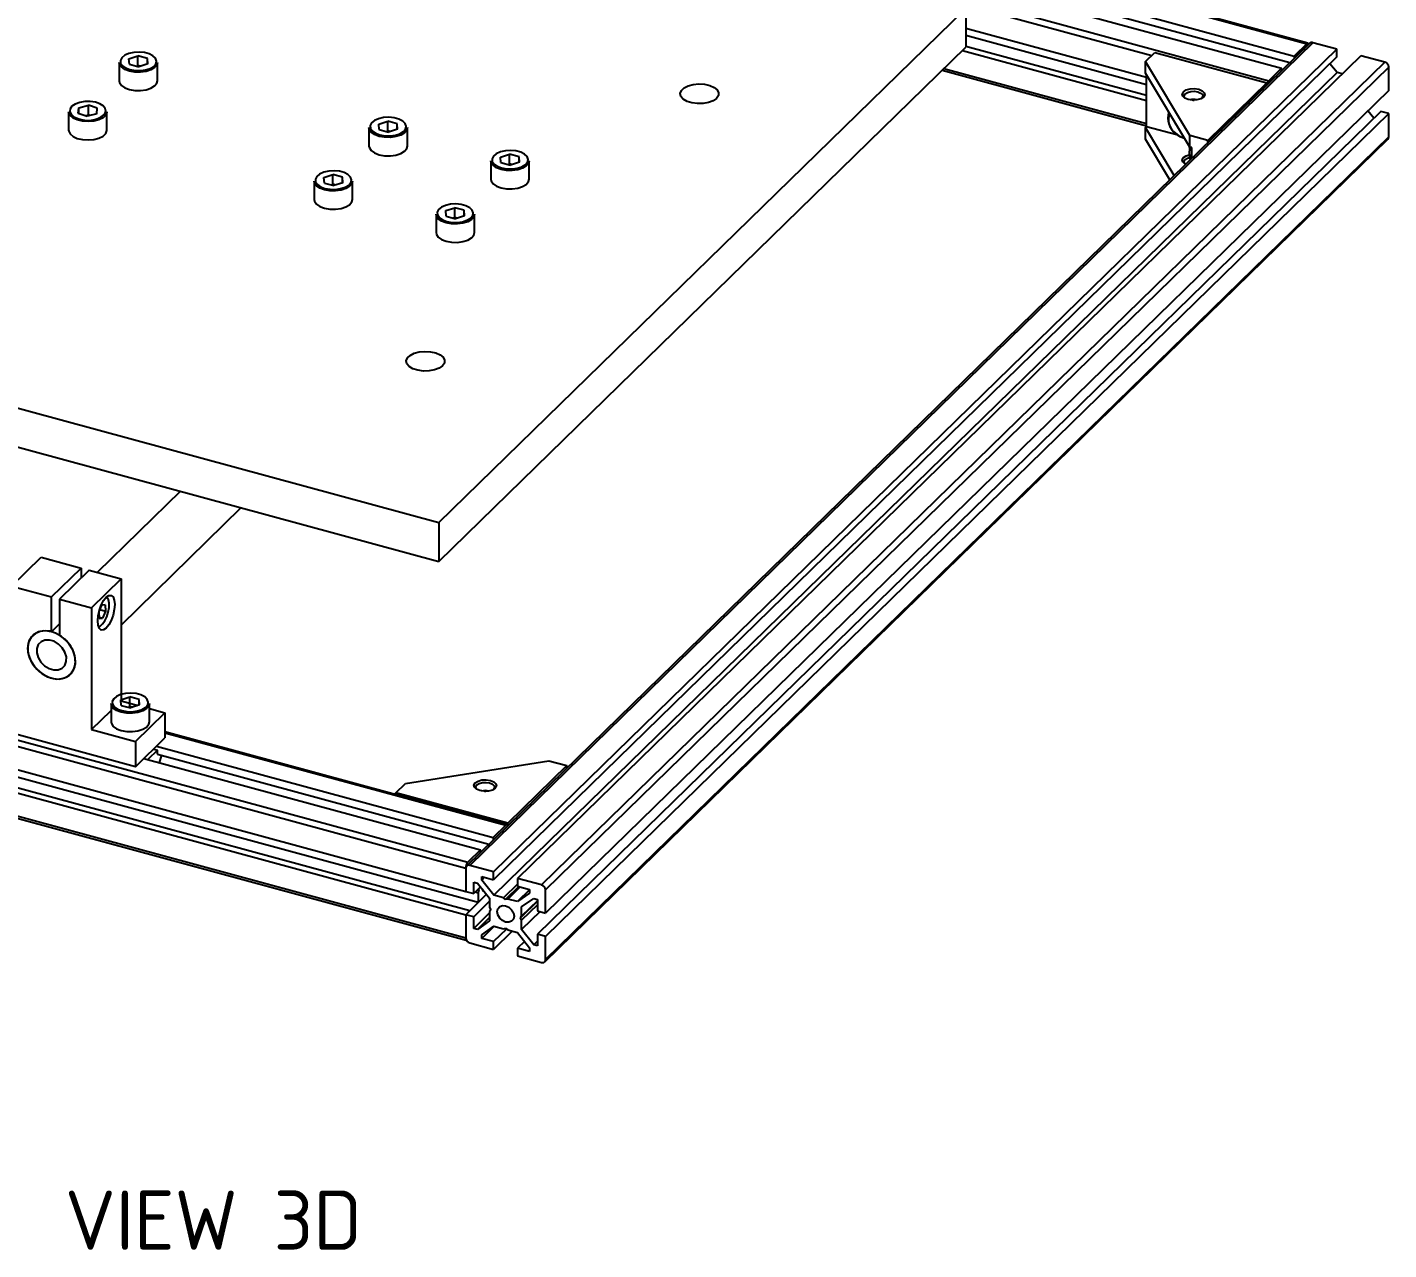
# Model space of a CAD drawing. Header units: millimetres. Extents: x -190 to 12889, y -227 to 3957.
# Drawn here: x 1528.9 to 1770, y 2622.9 to 2839.5 of the extents above; entities that cross this region are included whole.
import ezdxf

# ---------------------------------------------------------------- set-up
doc = ezdxf.new("R2010")
doc.units = ezdxf.units.MM
doc.header["$LTSCALE"] = 0.7
doc.layers.get('0').update_dxf_attribs({"color": 255})
doc.layers.add('DIM', color=94, linetype='Continuous', lineweight=25)
doc.styles.add('TCVN-7284', font='tcvn+7284-2003r.ttf')

# ---------------------------------------------------------------- blocks, each defined once
blk = doc.blocks.new('X')
at = {"color": 133, "linetype": 'Continuous', "lineweight": 25, "ltscale": 2}
for p, q in [((1651.95, 2743.69), (1576.24, 2764.27)), ((1539.96, 2762.02), (1617.37, 2740.99)), ((1541.12, 2763.15), (1643.28, 2735.38)), ((1576.24, 2764.09), (1651.68, 2743.58)), ((1571.57, 2758.37), (1646.08, 2738.12)), ((1574.37, 2761.1), (1648.88, 2740.85)), ((1574.59, 2759.32), (1647.96, 2739.38)), ((1576.2, 2747.03), (1616.19, 2736.16)), ((1652.34, 2743.66), (1465.66, 2561.45)), ((1653.03, 2743.8), (1466.36, 2561.59)), ((1576.2, 2745.43), (1616.19, 2734.57)), ((1651.68, 2743.58), (1648.88, 2740.85)), ((1658.34, 2742.35), (1653.03, 2743.8)), ((1658.34, 2742.35), (1471.66, 2560.15)), ((1658.34, 2740.64), (1471.66, 2558.44)), ((1663.65, 2740.91), (1476.97, 2558.71)), ((1575.45, 2742.09), (1616.19, 2731.02)), ((1576.2, 2743.05), (1616.19, 2732.19)), ((1648.88, 2740.85), (1648.88, 2740.28)), ((1658.34, 2740.64), (1658.34, 2742.35)), ((1668.95, 2739.47), (1663.65, 2740.91)), ((1658.39, 2737.2), (1471.72, 2554.99)), ((1668.95, 2739.47), (1482.28, 2557.27)), ((1669.84, 2738.37), (1483.16, 2556.17)), ((1570.97, 2737.71), (1616.19, 2725.42)), ((1571.33, 2738.07), (1616.19, 2725.88)), ((1646.08, 2738.12), (1643.28, 2735.38)), ((1646.08, 2737.55), (1646.08, 2738.12)), ((1658.39, 2737.2), (1656.82, 2739.15)), ((1659.53, 2736.89), (1658.39, 2737.2)), ((1669.84, 2733.23), (1669.84, 2738.37)), ((1669.84, 2733.23), (1483.16, 2551.03)), ((1668.07, 2728.57), (1481.39, 2546.36)), ((1669.84, 2728.09), (1483.16, 2545.88)), ((1666.55, 2727.08), (1665.22, 2728.72)), ((1669.84, 2728.09), (1668.07, 2728.57)), ((1669.84, 2722.94), (1669.84, 2728.09)), ((1482.97, 2540.26), (1669.65, 2722.47)), ((1669.84, 2722.94), (1483.16, 2540.74)), ((1111.7, 2657.12), (1465.47, 2560.98)), ((1112.17, 2658.44), (1465.94, 2562.29)), ((1111.7, 2651.98), (1465.47, 2555.83)), ((1111.7, 2646.84), (1465.47, 2550.69)), ((1112.64, 2647.75), (1466.4, 2551.6)), ((1114.5, 2649.62), (1468.27, 2553.48)), ((1111.7, 2641.69), (1465.47, 2545.55)), ((1111.91, 2641.18), (1465.61, 2545.06)), ((1474.6, 2570.6), (1398.89, 2591.17)), ((1398.89, 2590.99), (1474.34, 2570.49)), ((1397.03, 2588.01), (1471.54, 2567.75)), ((1394.23, 2585.27), (1468.74, 2565.02)), ((1397.25, 2586.23), (1470.62, 2566.29)), ((1474.34, 2570.49), (1471.54, 2567.75)), ((1471.54, 2567.75), (1471.54, 2567.19)), ((1468.74, 2565.02), (1465.94, 2562.29)), ((1468.74, 2564.46), (1468.74, 2565.02)), ((1465.47, 2560.98), (1465.47, 2555.83)), ((1471.66, 2560.15), (1466.36, 2561.59)), ((1471.66, 2558.44), (1471.66, 2560.15)), ((1467.24, 2557.92), (1468.07, 2557.7)), ((1467.24, 2555.35), (1467.24, 2557.92)), ((1468.76, 2556.84), (1467.24, 2555.35)), ((1468.07, 2557.7), (1470.78, 2554.34)), ((1468.12, 2556.21), (1468.41, 2556.13)), ((1468.3, 2556.38), (1468.41, 2556.13)), ((1469.01, 2559.16), (1471.66, 2558.44)), ((1469.01, 2558.35), (1469.01, 2559.16)), ((1469.65, 2558.98), (1469.01, 2558.35)), ((1471.72, 2554.99), (1469.01, 2558.35)), ((1476.97, 2557.45), (1473.86, 2554.41)), ((1477.27, 2556.91), (1474.32, 2554.03)), ((1477.52, 2556.84), (1474.78, 2554.16)), ((1479.62, 2556.22), (1476.92, 2553.58)), ((1476.97, 2558.71), (1476.97, 2556.99)), ((1482.28, 2557.27), (1476.97, 2558.71)), ((1476.97, 2556.99), (1479.62, 2556.27)), ((1479.62, 2556.27), (1479.62, 2555.47)), ((1465.47, 2555.83), (1467.24, 2555.35)), ((1470.09, 2555.2), (1465.47, 2550.69)), ((1470.78, 2553.66), (1467.24, 2550.21)), ((1467.62, 2555.73), (1468.27, 2555.55)), ((1468.27, 2553.48), (1468.24, 2553.4)), ((1468.41, 2556.13), (1468.27, 2555.55)), ((1468.27, 2555.55), (1468.27, 2553.48)), ((1470.78, 2554.34), (1470.78, 2552.26)), ((1473.86, 2554.41), (1471.72, 2554.99)), ((1474.32, 2554.03), (1473.86, 2554.41)), ((1474.78, 2554.16), (1474.32, 2554.03)), ((1476.92, 2553.58), (1474.78, 2554.16)), ((1479.62, 2555.47), (1476.92, 2553.58)), ((1481.39, 2553.68), (1477.59, 2549.97)), ((1477.85, 2552.42), (1480.56, 2554.3)), ((1481.39, 2553.79), (1477.85, 2550.34)), ((1480.56, 2554.3), (1481.39, 2554.08)), ((1481.39, 2554.08), (1481.39, 2551.51)), ((1483.16, 2551.03), (1483.16, 2556.17)), ((1466.4, 2551.6), (1465.47, 2550.69)), ((1465.47, 2550.69), (1465.47, 2545.55)), ((1467.24, 2550.21), (1465.47, 2550.69)), ((1470.78, 2551.09), (1467.24, 2547.64)), ((1467.24, 2547.64), (1467.24, 2550.21)), ((1470.78, 2552.26), (1471.04, 2551.75)), ((1471.04, 2551.75), (1470.78, 2551.37)), ((1470.78, 2551.37), (1470.78, 2549.3)), ((1477.59, 2549.97), (1477.85, 2550.34)), ((1481.39, 2552.9), (1477.85, 2549.45)), ((1477.85, 2550.34), (1477.85, 2552.42)), ((1481.93, 2551.36), (1477.85, 2547.38)), ((1481.39, 2551.51), (1483.16, 2551.03)), ((1468.07, 2547.41), (1467.24, 2547.64)), ((1470.78, 2550.05), (1468.07, 2547.41)), ((1470.78, 2549.3), (1468.07, 2547.41)), ((1469.01, 2546.25), (1471.72, 2548.14)), ((1471.76, 2548.12), (1469.01, 2545.44)), ((1474.52, 2547.51), (1471.66, 2544.72)), ((1471.72, 2548.14), (1473.86, 2547.55)), ((1473.86, 2547.55), (1474.32, 2547.69)), ((1474.32, 2547.69), (1474.78, 2547.3)), ((1474.78, 2547.3), (1476.92, 2546.72)), ((1477.85, 2549.45), (1477.59, 2549.97)), ((1477.85, 2547.38), (1477.85, 2549.45)), ((1480.56, 2544.02), (1477.85, 2547.38)), ((1466.36, 2544.45), (1471.66, 2543.01)), ((1469.01, 2545.44), (1469.01, 2546.25)), ((1471.66, 2544.72), (1469.01, 2545.44)), ((1475.78, 2547.03), (1471.66, 2543.01)), ((1471.66, 2543.01), (1471.66, 2544.72)), ((1476.92, 2546.72), (1479.62, 2543.36)), ((1478.49, 2544.77), (1476.97, 2543.28)), ((1481.39, 2544.83), (1480.56, 2544.02)), ((1481.39, 2546.36), (1481.39, 2543.79)), ((1483.16, 2545.88), (1481.39, 2546.36)), ((1483.16, 2540.74), (1483.16, 2545.88)), ((1476.97, 2543.28), (1476.97, 2541.57)), ((1479.62, 2542.56), (1476.97, 2543.28)), ((1476.97, 2541.57), (1482.28, 2540.12)), ((1479.62, 2543.36), (1479.62, 2542.56)), ((1481.39, 2543.79), (1480.56, 2544.02))]:
    blk.add_line(p, q, dxfattribs=at)
at = {"color": 5, "linetype": 'Continuous', "lineweight": 25, "ltscale": 2}
for p, q in [((1459.52, 2637.51), (1576.2, 2751.39)), ((1576.2, 2751.39), (1576.2, 2742.82)), ((1459.52, 2628.94), (1576.2, 2742.82)), ((1167.67, 2716.83), (1459.52, 2637.51)), ((1167.67, 2708.26), (1459.52, 2628.94)), ((1459.52, 2637.51), (1459.52, 2628.94))]:
    blk.add_line(p, q, dxfattribs=at)
at = {"color": 3, "linetype": 'Continuous', "lineweight": 25, "ltscale": 2}
for p, q in [((1390.92, 2740.22), (1392.92, 2740.87)), ((1391.01, 2739.01), (1390.92, 2740.22)), ((1395.01, 2740.3), (1392.92, 2740.87)), ((1392.92, 2738.73), (1392.92, 2740.87)), ((1395.1, 2739.09), (1395.01, 2740.3)), ((1395.01, 2739.06), (1395.01, 2740.3)), ((1388.76, 2739.44), (1388.76, 2735.37)), ((1391.01, 2739.01), (1393.1, 2738.44)), ((1392.53, 2738.6), (1392.92, 2738.73)), ((1393.49, 2738.57), (1392.92, 2738.73)), ((1395.1, 2739.09), (1393.1, 2738.44)), ((1397.26, 2735.37), (1397.26, 2739.44)), ((1377.56, 2728.51), (1377.56, 2724.44)), ((1379.71, 2728.18), (1379.84, 2729.39)), ((1379.71, 2728.18), (1381.68, 2727.51)), ((1379.84, 2729.39), (1381.94, 2729.94)), ((1379.84, 2728.13), (1379.84, 2729.39)), ((1383.78, 2728.06), (1381.68, 2727.51)), ((1383.91, 2729.27), (1381.94, 2729.94)), ((1381.94, 2727.79), (1381.94, 2729.94)), ((1383.78, 2728.06), (1383.91, 2729.27)), ((1386.06, 2724.44), (1386.06, 2728.51)), ((1381.32, 2727.63), (1381.94, 2727.79)), ((1382.3, 2727.67), (1381.94, 2727.79)), ((1446.23, 2725.78), (1448.22, 2726.42)), ((1446.32, 2724.56), (1446.23, 2725.78)), ((1450.31, 2725.86), (1448.22, 2726.42)), ((1448.22, 2724.28), (1448.22, 2726.42)), ((1450.4, 2724.64), (1450.31, 2725.86)), ((1450.31, 2724.61), (1450.31, 2725.86)), ((1444.06, 2725), (1444.06, 2720.92)), ((1446.32, 2724.56), (1448.4, 2724)), ((1447.83, 2724.15), (1448.22, 2724.28)), ((1448.8, 2724.12), (1448.22, 2724.28)), ((1450.4, 2724.64), (1448.4, 2724)), ((1452.56, 2720.92), (1452.56, 2725)), ((1473.2, 2718.45), (1475.2, 2719.09)), ((1477.28, 2718.53), (1475.2, 2719.09)), ((1475.2, 2716.95), (1475.2, 2719.09)), ((1471.04, 2717.66), (1471.04, 2713.59)), ((1473.29, 2717.23), (1473.2, 2718.45)), ((1473.29, 2717.23), (1475.38, 2716.67)), ((1474.8, 2716.82), (1475.2, 2716.95)), ((1475.77, 2716.79), (1475.2, 2716.95)), ((1477.37, 2717.31), (1475.38, 2716.67)), ((1477.37, 2717.31), (1477.28, 2718.53)), ((1477.28, 2717.28), (1477.28, 2718.53)), ((1479.54, 2713.59), (1479.54, 2717.66)), ((1431.93, 2713.15), (1431.93, 2709.08)), ((1434.09, 2713.93), (1436.09, 2714.58)), ((1434.18, 2712.72), (1434.09, 2713.93)), ((1438.17, 2714.01), (1436.09, 2714.58)), ((1436.09, 2712.44), (1436.09, 2714.58)), ((1438.26, 2712.8), (1438.17, 2714.01)), ((1438.17, 2712.77), (1438.17, 2714.01)), ((1440.43, 2709.08), (1440.43, 2713.15)), ((1434.18, 2712.72), (1436.27, 2712.15)), ((1435.69, 2712.31), (1436.09, 2712.44)), ((1436.66, 2712.28), (1436.09, 2712.44)), ((1438.26, 2712.8), (1436.27, 2712.15)), ((1461.07, 2706.6), (1463.06, 2707.25)), ((1465.15, 2706.68), (1463.06, 2707.25)), ((1463.06, 2705.11), (1463.06, 2707.25)), ((1458.9, 2705.82), (1458.9, 2701.75)), ((1461.16, 2705.39), (1461.07, 2706.6)), ((1461.16, 2705.39), (1463.24, 2704.82)), ((1462.67, 2704.98), (1463.06, 2705.11)), ((1463.64, 2704.95), (1463.06, 2705.11)), ((1465.24, 2705.47), (1463.24, 2704.82)), ((1465.24, 2705.47), (1465.15, 2706.68)), ((1465.15, 2705.44), (1465.15, 2706.68)), ((1467.4, 2701.75), (1467.4, 2705.82)), ((1384.27, 2617.65), (1384.33, 2616.28)), ((1384.31, 2617.84), (1384.94, 2619.26)), ((1384.32, 2616.57), (1385.08, 2616.36)), ((1384.49, 2618.24), (1385.76, 2617.89)), ((1385.69, 2619.34), (1384.94, 2619.26)), ((1385.76, 2617.89), (1385.08, 2616.36)), ((1385.69, 2619.34), (1385.76, 2617.89)), ((1384.33, 2616.28), (1385.08, 2616.36)), ((1389.12, 2598.27), (1391.11, 2598.91)), ((1393.2, 2598.35), (1391.11, 2598.91)), ((1391.11, 2596.77), (1391.11, 2598.91)), ((1386.95, 2597.48), (1386.95, 2593.41)), ((1389.21, 2597.05), (1389.12, 2598.27)), ((1389.16, 2598.04), (1392.94, 2597.02)), ((1389.21, 2597.05), (1391.29, 2596.48)), ((1390.72, 2596.64), (1391.11, 2596.77)), ((1391.69, 2596.61), (1391.11, 2596.77)), ((1393.29, 2597.13), (1391.29, 2596.48)), ((1393.29, 2597.13), (1393.2, 2598.35)), ((1393.2, 2597.1), (1393.2, 2598.35)), ((1395.45, 2593.41), (1395.45, 2597.48))]:
    blk.add_line(p, q, dxfattribs=at)
at = {"color": 6, "linetype": 'Continuous', "lineweight": 25, "ltscale": 2}
for p, q in [((1615.95, 2739.61), (1618.05, 2741.66)), ((1618.05, 2741.66), (1642.82, 2734.93)), ((1625.77, 2723.25), (1615.95, 2739.61)), ((1615.95, 2737.04), (1615.95, 2739.61)), ((1625.77, 2720.68), (1615.95, 2737.04)), ((1616.19, 2725.26), (1616.19, 2736.65)), ((1642.82, 2734.93), (1629.75, 2722.17)), ((1642.82, 2734.36), (1642.82, 2734.93)), ((1626.47, 2731.06), (1626.74, 2731.06)), ((1615.95, 2725.04), (1616.19, 2725.26)), ((1622.35, 2714.38), (1615.95, 2725.04)), ((1615.95, 2722.46), (1615.95, 2725.04)), ((1616.19, 2725.26), (1622.94, 2723.43)), ((1622.69, 2725.67), (1622.7, 2725.79)), ((1622.74, 2725.72), (1622.69, 2725.67)), ((1622.69, 2725.67), (1622.87, 2725.51)), ((1621.37, 2713.43), (1615.95, 2722.46)), ((1625.77, 2720.68), (1625.77, 2723.25)), ((1629.75, 2722.17), (1625.77, 2723.25)), ((1629.75, 2721.61), (1629.75, 2722.17)), ((1625.66, 2720.74), (1625.64, 2720.61)), ((1626.21, 2720.56), (1625.77, 2720.68)), ((1626.21, 2718.16), (1626.21, 2720.56)), ((1452.14, 2579.72), (1483.89, 2584.78)), ((1487.87, 2583.7), (1474.81, 2570.94)), ((1483.89, 2584.78), (1487.87, 2583.7)), ((1487.87, 2583.13), (1487.87, 2583.7)), ((1450.04, 2577.67), (1452.14, 2579.72)), ((1450.04, 2577.27), (1450.04, 2577.67)), ((1474.81, 2570.94), (1450.04, 2577.67)), ((1469.66, 2578.01), (1469.93, 2578.01)), ((1474.81, 2570.38), (1474.81, 2570.94))]:
    blk.add_line(p, q, dxfattribs=at)
at = {"color": 7, "linetype": 'Continuous', "lineweight": 25, "ltscale": 2}
for p, q in [((1402.35, 2644.48), (1383.91, 2626.47)), ((1389.16, 2614.84), (1415.79, 2640.83)), ((1389.14, 2598.02), (1389.16, 2598.04)), ((1397.25, 2587.09), (1395.13, 2585.03)), ((1396.34, 2587.34), (1397.25, 2587.09)), ((1397.25, 2586.23), (1397.25, 2587.09)), ((1398.09, 2586), (1397.58, 2584.36))]:
    blk.add_line(p, q, dxfattribs=at)
at = {"color": 4, "linetype": 'Continuous', "lineweight": 25, "ltscale": 2}
for p, q in [((1364.94, 2623.47), (1371.48, 2629.85)), ((1371.48, 2629.85), (1380.32, 2627.45)), ((1373.79, 2621.07), (1380.32, 2627.45)), ((1382.09, 2626.97), (1375.56, 2620.59)), ((1380.32, 2627.45), (1380.32, 2625.24)), ((1382.09, 2626.97), (1389.16, 2625.04)), ((1364.94, 2623.47), (1373.79, 2621.07)), ((1382.63, 2618.67), (1389.16, 2625.04)), ((1389.16, 2625.04), (1389.16, 2598.04)), ((1373.79, 2613.36), (1373.79, 2621.07)), ((1375.56, 2620.59), (1375.56, 2612.58)), ((1375.56, 2620.59), (1382.63, 2618.67)), ((1382.63, 2618.67), (1382.63, 2591.67)), ((1375.56, 2615.08), (1373.79, 2613.36)), ((1382.63, 2591.67), (1386.95, 2595.89)), ((1392.36, 2589.02), (1398.89, 2595.4)), ((1395.45, 2596.33), (1398.89, 2595.4)), ((1398.89, 2595.4), (1398.89, 2589.83)), ((1392.36, 2583.45), (1355.21, 2593.55)), ((1382.63, 2591.67), (1392.36, 2589.02)), ((1392.36, 2583.45), (1398.89, 2589.83)), ((1392.36, 2589.02), (1392.36, 2583.45))]:
    blk.add_line(p, q, dxfattribs=at)
at = {"color": 133, "linetype": 'Continuous', "lineweight": 25, "ltscale": 2, "flags": 128}
for points in [[(1652.12, 2743.45), (1652.11, 2743.47), (1652.07, 2743.58), (1652.01, 2743.65), (1651.94, 2743.69), (1651.86, 2743.69), (1651.77, 2743.65), (1651.68, 2743.58)], [(1469.61, 2555.78), (1469.45, 2555.87), (1469.23, 2556.24), (1469.23, 2556.26)], [(1476.17, 2550.35), (1476.03, 2549.7), (1475.63, 2549.23), (1475.03, 2549), (1474.32, 2549.06), (1473.6, 2549.39), (1473, 2549.94), (1472.6, 2550.64), (1472.46, 2551.36), (1472.6, 2552.01), (1473, 2552.49), (1473.6, 2552.71), (1474.32, 2552.66), (1475.03, 2552.33), (1475.63, 2551.77), (1476.03, 2551.08), (1476.17, 2550.35)]]:
    blk.add_lwpolyline(points, dxfattribs=at)
at = {"color": 3, "linetype": 'Continuous', "lineweight": 25, "ltscale": 2, "flags": 128}
for points in [[(1391.14, 2737.84), (1392.27, 2737.63), (1393.46, 2737.61), (1394.61, 2737.77), (1395.62, 2738.1), (1396.4, 2738.56), (1396.87, 2739.13), (1397.01, 2739.74), (1396.78, 2740.34), (1396.23, 2740.88), (1395.38, 2741.32), (1394.33, 2741.6), (1393.16, 2741.72), (1391.97, 2741.65), (1390.88, 2741.4), (1389.98, 2741), (1389.34, 2740.48), (1389.04, 2739.89), (1389.08, 2739.27), (1389.47, 2738.69), (1390.18, 2738.2), (1391.14, 2737.84)], [(1391.03, 2737.51), (1390.01, 2737.89), (1389.25, 2738.42), (1388.83, 2739.03), (1388.76, 2739.44)], [(1397.26, 2739.44), (1397.12, 2738.88), (1396.61, 2738.28), (1395.78, 2737.78), (1394.71, 2737.44), (1393.49, 2737.27), (1392.22, 2737.29), (1391.03, 2737.51)], [(1388.76, 2735.37), (1388.83, 2734.96), (1389.25, 2734.35), (1390.01, 2733.82), (1391.03, 2733.44)], [(1391.03, 2733.44), (1392.22, 2733.22), (1393.49, 2733.2), (1394.71, 2733.37), (1395.78, 2733.71), (1396.61, 2734.21), (1397.12, 2734.81), (1397.26, 2735.37)], [(1379.48, 2726.68), (1378.54, 2727.11), (1377.88, 2727.67), (1377.58, 2728.31), (1377.56, 2728.51)], [(1385.39, 2727.8), (1385.56, 2728.01), (1385.8, 2728.61), (1385.69, 2729.22), (1385.23, 2729.79), (1384.47, 2730.26), (1383.48, 2730.6), (1382.33, 2730.77), (1381.14, 2730.76), (1380.01, 2730.56), (1379.03, 2730.21), (1378.31, 2729.72), (1377.89, 2729.15), (1377.83, 2728.53), (1378.11, 2727.94), (1378.73, 2727.41), (1379.62, 2727), (1379.62, 2727)], [(1386.06, 2728.51), (1386.05, 2728.39), (1385.79, 2727.75), (1385.18, 2727.18), (1384.27, 2726.73), (1383.14, 2726.43), (1381.89, 2726.32), (1380.63, 2726.41), (1379.48, 2726.68)], [(1446.44, 2723.39), (1447.57, 2723.19), (1448.76, 2723.16), (1449.91, 2723.32), (1450.92, 2723.65), (1451.7, 2724.12), (1452.18, 2724.68), (1452.31, 2725.29), (1452.09, 2725.89), (1451.53, 2726.43), (1450.68, 2726.87), (1449.63, 2727.16), (1448.46, 2727.27), (1447.27, 2727.2), (1446.18, 2726.95), (1445.28, 2726.55), (1444.64, 2726.03), (1444.34, 2725.44), (1444.38, 2724.83), (1444.78, 2724.25), (1445.48, 2723.75), (1446.44, 2723.39)], [(1377.56, 2724.44), (1377.58, 2724.23), (1377.88, 2723.6), (1378.54, 2723.04), (1379.48, 2722.61)], [(1379.48, 2722.61), (1380.63, 2722.34), (1381.89, 2722.25), (1383.14, 2722.36), (1384.27, 2722.65), (1385.18, 2723.11), (1385.79, 2723.68), (1386.05, 2724.32), (1386.06, 2724.44)], [(1446.33, 2723.06), (1445.31, 2723.45), (1444.55, 2723.97), (1444.14, 2724.59), (1444.06, 2725)], [(1452.56, 2725), (1452.42, 2724.43), (1451.91, 2723.83), (1451.09, 2723.34), (1450.01, 2722.99), (1448.79, 2722.82), (1447.52, 2722.84), (1446.33, 2723.06)], [(1444.06, 2720.92), (1444.14, 2720.52), (1444.55, 2719.9), (1445.31, 2719.38), (1446.33, 2718.99)], [(1446.33, 2718.99), (1447.52, 2718.77), (1448.79, 2718.75), (1450.01, 2718.92), (1451.09, 2719.27), (1451.91, 2719.76), (1452.42, 2720.36), (1452.56, 2720.92)], [(1473.42, 2716.06), (1474.54, 2715.85), (1475.74, 2715.83), (1476.89, 2715.99), (1477.9, 2716.32), (1478.67, 2716.78), (1479.15, 2717.35), (1479.28, 2717.96), (1479.06, 2718.56), (1478.5, 2719.1), (1477.66, 2719.54), (1476.6, 2719.82), (1475.43, 2719.94), (1474.25, 2719.87), (1473.16, 2719.62), (1472.25, 2719.22), (1471.62, 2718.7), (1471.31, 2718.11), (1471.36, 2717.49), (1471.75, 2716.92), (1472.46, 2716.42), (1473.42, 2716.06)], [(1473.3, 2715.73), (1472.28, 2716.12), (1471.53, 2716.64), (1471.11, 2717.26), (1471.04, 2717.66)], [(1479.54, 2717.66), (1479.39, 2717.1), (1478.89, 2716.5), (1478.06, 2716.01), (1476.99, 2715.66), (1475.76, 2715.49), (1474.5, 2715.51), (1473.3, 2715.73)], [(1434.19, 2711.22), (1433.17, 2711.6), (1432.42, 2712.13), (1432, 2712.74), (1431.93, 2713.15)], [(1434.31, 2711.54), (1435.44, 2711.34), (1436.63, 2711.32), (1437.78, 2711.48), (1438.79, 2711.81), (1439.57, 2712.27), (1440.04, 2712.84), (1440.17, 2713.45), (1439.95, 2714.05), (1439.39, 2714.59), (1438.55, 2715.03), (1437.5, 2715.31), (1436.32, 2715.43), (1435.14, 2715.36), (1434.05, 2715.11), (1433.14, 2714.71), (1432.51, 2714.19), (1432.2, 2713.6), (1432.25, 2712.98), (1432.64, 2712.4), (1433.35, 2711.91), (1434.31, 2711.54)], [(1440.43, 2713.15), (1440.28, 2712.59), (1439.78, 2711.99), (1438.95, 2711.49), (1437.88, 2711.15), (1436.66, 2710.98), (1435.39, 2711), (1434.19, 2711.22)], [(1471.04, 2713.59), (1471.11, 2713.18), (1471.53, 2712.57), (1472.28, 2712.04), (1473.3, 2711.66)], [(1473.3, 2711.66), (1474.5, 2711.44), (1475.76, 2711.42), (1476.99, 2711.59), (1478.06, 2711.94), (1478.89, 2712.43), (1479.39, 2713.03), (1479.54, 2713.59)], [(1431.93, 2709.08), (1432, 2708.67), (1432.42, 2708.06), (1433.17, 2707.53), (1434.19, 2707.15)], [(1434.19, 2707.15), (1435.39, 2706.93), (1436.66, 2706.91), (1437.88, 2707.08), (1438.95, 2707.42), (1439.78, 2707.92), (1440.28, 2708.52), (1440.43, 2709.08)], [(1461.28, 2704.21), (1462.41, 2704.01), (1463.6, 2703.99), (1464.75, 2704.15), (1465.76, 2704.48), (1466.54, 2704.94), (1467.02, 2705.5), (1467.15, 2706.11), (1466.93, 2706.72), (1466.37, 2707.26), (1465.52, 2707.69), (1464.47, 2707.98), (1463.3, 2708.09), (1462.11, 2708.03), (1461.02, 2707.78), (1460.12, 2707.38), (1459.48, 2706.86), (1459.18, 2706.27), (1459.22, 2705.65), (1459.62, 2705.07), (1460.32, 2704.58), (1461.28, 2704.21)], [(1461.17, 2703.89), (1460.15, 2704.27), (1459.4, 2704.8), (1458.98, 2705.41), (1458.9, 2705.82)], [(1467.4, 2705.82), (1467.26, 2705.26), (1466.75, 2704.66), (1465.93, 2704.16), (1464.85, 2703.82), (1463.63, 2703.65), (1462.36, 2703.67), (1461.17, 2703.89)], [(1458.9, 2701.75), (1458.98, 2701.34), (1459.4, 2700.73), (1460.15, 2700.2), (1461.17, 2699.81)], [(1461.17, 2699.81), (1462.36, 2699.6), (1463.63, 2699.57), (1464.85, 2699.74), (1465.93, 2700.09), (1466.75, 2700.59), (1467.26, 2701.18), (1467.4, 2701.75)], [(1384.16, 2614.62), (1384.59, 2614.68), (1385.1, 2615.07), (1385.59, 2615.75), (1386.02, 2616.66), (1386.35, 2617.7), (1386.52, 2618.74), (1386.54, 2619.69), (1386.39, 2620.43), (1386.09, 2620.89), (1385.89, 2620.99)], [(1389.34, 2595.88), (1390.46, 2595.67), (1391.65, 2595.65), (1392.81, 2595.81), (1393.82, 2596.14), (1394.59, 2596.6), (1395.07, 2597.17), (1395.2, 2597.78), (1394.98, 2598.38), (1394.42, 2598.92), (1393.58, 2599.36), (1392.52, 2599.64), (1391.35, 2599.76), (1390.17, 2599.69), (1389.07, 2599.44), (1388.17, 2599.04), (1387.54, 2598.52), (1387.23, 2597.93), (1387.27, 2597.31), (1387.67, 2596.73), (1388.38, 2596.24), (1389.34, 2595.88)], [(1389.22, 2595.55), (1388.2, 2595.94), (1387.45, 2596.46), (1387.03, 2597.08), (1386.95, 2597.48)], [(1395.45, 2597.48), (1395.31, 2596.92), (1394.8, 2596.32), (1393.98, 2595.83), (1392.91, 2595.48), (1391.68, 2595.31), (1390.42, 2595.33), (1389.22, 2595.55)], [(1386.95, 2593.41), (1387.03, 2593), (1387.45, 2592.39), (1388.2, 2591.86), (1389.22, 2591.48)], [(1389.22, 2591.48), (1390.42, 2591.26), (1391.68, 2591.24), (1392.91, 2591.41), (1393.98, 2591.75), (1394.8, 2592.25), (1395.31, 2592.85), (1395.45, 2593.41)]]:
    blk.add_lwpolyline(points, dxfattribs=at)
at = {"color": 5, "linetype": 'Continuous', "lineweight": 25, "ltscale": 2, "flags": 128}
for points in [[(1521, 2731.45), (1520.25, 2730.93), (1519.23, 2730.54), (1518.03, 2730.32), (1516.77, 2730.3), (1515.55, 2730.47), (1514.47, 2730.81), (1513.64, 2731.31), (1513.14, 2731.9), (1512.99, 2732.55), (1513.23, 2733.19), (1513.82, 2733.77), (1514.72, 2734.23), (1515.84, 2734.54), (1517.08, 2734.66), (1518.34, 2734.59), (1519.5, 2734.33), (1520.46, 2733.9), (1521.14, 2733.35), (1521.47, 2732.72), (1521.42, 2732.07), (1521, 2731.45)], [(1460.33, 2672.23), (1459.58, 2671.71), (1458.56, 2671.32), (1457.36, 2671.11), (1456.1, 2671.08), (1454.87, 2671.25), (1453.8, 2671.6), (1452.97, 2672.09), (1452.47, 2672.69), (1452.32, 2673.34), (1452.56, 2673.98), (1453.15, 2674.55), (1454.05, 2675.02), (1455.17, 2675.32), (1456.41, 2675.44), (1457.67, 2675.37), (1458.83, 2675.11), (1459.79, 2674.69), (1460.47, 2674.13), (1460.79, 2673.5), (1460.75, 2672.85), (1460.33, 2672.23)]]:
    blk.add_lwpolyline(points, dxfattribs=at)
at = {"color": 6, "linetype": 'Continuous', "lineweight": 25, "ltscale": 2, "flags": 128}
for points in [[(1624.39, 2732.95), (1625.01, 2733.34), (1625.86, 2733.58), (1626.83, 2733.63), (1627.77, 2733.48), (1628.53, 2733.17), (1628.99, 2732.73), (1629.09, 2732.23), (1628.81, 2731.74), (1628.2, 2731.35), (1627.34, 2731.11), (1626.37, 2731.06), (1625.44, 2731.21), (1624.68, 2731.52), (1624.21, 2731.96), (1624.11, 2732.46), (1624.39, 2732.95)], [(1624.8, 2731.45), (1624.63, 2731.66), (1624.54, 2732.07), (1624.77, 2732.47)], [(1624.77, 2732.47), (1625.28, 2732.79), (1625.99, 2732.99), (1626.79, 2733.03), (1627.57, 2732.92), (1628.19, 2732.65), (1628.58, 2732.29), (1628.66, 2731.88), (1628.43, 2731.48), (1628.4, 2731.45)], [(1624.64, 2722.56), (1623.63, 2722.97), (1622.61, 2723.7)], [(1622.62, 2723.73), (1623.58, 2723.05), (1624.59, 2722.64)], [(1624.87, 2716.85), (1624.68, 2716.95), (1624.21, 2717.39), (1624.11, 2717.89), (1624.39, 2718.37)], [(1624.39, 2718.37), (1625.01, 2718.76), (1625.68, 2718.97)], [(1624.8, 2716.88), (1624.63, 2717.09), (1624.54, 2717.5), (1624.77, 2717.9)], [(1624.77, 2717.9), (1625.28, 2718.22), (1625.75, 2718.37)], [(1470.96, 2580.43), (1471.72, 2580.12), (1472.18, 2579.67), (1472.28, 2579.17), (1472, 2578.69), (1471.39, 2578.3), (1470.53, 2578.06), (1469.56, 2578.01), (1468.63, 2578.16), (1467.87, 2578.47), (1467.4, 2578.91), (1467.3, 2579.41), (1467.58, 2579.89), (1468.2, 2580.28), (1469.05, 2580.52), (1470.02, 2580.58), (1470.96, 2580.43)], [(1467.99, 2578.4), (1467.82, 2578.61), (1467.73, 2579.02), (1467.96, 2579.42), (1468.47, 2579.74), (1469.18, 2579.94), (1469.98, 2579.98), (1470.76, 2579.86)], [(1470.76, 2579.86), (1471.38, 2579.6), (1471.77, 2579.24), (1471.85, 2578.82), (1471.62, 2578.43), (1471.6, 2578.4)], [(1474.78, 2570.35), (1474.77, 2570.38), (1474.73, 2570.49), (1474.67, 2570.56), (1474.6, 2570.6), (1474.52, 2570.6), (1474.43, 2570.56), (1474.34, 2570.49)]]:
    blk.add_lwpolyline(points, dxfattribs=at)
at = {"color": 4, "linetype": 'Continuous', "lineweight": 25, "ltscale": 2, "flags": 128}
for points in [[(1384.03, 2615.75), (1384.12, 2616.9), (1384.39, 2618.11), (1384.8, 2619.27), (1385.32, 2620.27), (1385.9, 2621), (1386.47, 2621.39), (1386.99, 2621.41), (1387.41, 2621.06), (1387.67, 2620.36), (1387.76, 2619.39)], [(1387.76, 2619.39), (1387.67, 2618.24), (1387.41, 2617.03), (1386.99, 2615.87), (1386.47, 2614.87), (1385.9, 2614.14), (1385.32, 2613.75), (1384.8, 2613.72), (1384.39, 2614.08), (1384.12, 2614.78), (1384.03, 2615.75)], [(1376.13, 2602.96), (1377.24, 2603.37), (1378.13, 2604.08), (1378.75, 2605.05), (1379.06, 2606.22), (1379.04, 2607.51), (1378.69, 2608.85), (1378.03, 2610.15), (1377.1, 2611.33), (1375.97, 2612.31), (1374.69, 2613.03), (1373.37, 2613.45), (1372.06, 2613.55), (1370.87, 2613.3), (1369.86, 2612.74), (1369.09, 2611.89), (1368.63, 2610.81), (1368.48, 2609.57), (1368.67, 2608.24), (1369.18, 2606.91), (1369.98, 2605.67), (1371.02, 2604.58), (1372.23, 2603.72), (1373.54, 2603.14), (1374.87, 2602.88), (1376.13, 2602.96)], [(1373.79, 2613.36), (1372.49, 2613.55), (1371.26, 2613.42), (1370.2, 2612.98), (1369.35, 2612.24), (1368.77, 2611.26), (1368.5, 2610.09), (1368.55, 2608.8), (1368.92, 2607.48), (1369.59, 2606.21), (1370.51, 2605.06), (1371.63, 2604.1), (1372.89, 2603.39), (1374.2, 2602.97), (1375.48, 2602.88), (1376.66, 2603.11), (1377.67, 2603.65), (1378.44, 2604.47), (1378.92, 2605.52), (1379.09, 2606.73), (1378.94, 2608.04), (1378.47, 2609.35), (1377.72, 2610.6), (1376.73, 2611.69), (1375.56, 2612.58)]]:
    blk.add_lwpolyline(points, dxfattribs=at)
at = {"color": 7, "linetype": 'Continuous', "lineweight": 25, "ltscale": 2, "flags": 128}
blk.add_lwpolyline([(1375.25, 2604.93), (1376.1, 2605.28), (1376.72, 2605.91), (1377.05, 2606.78), (1377.07, 2607.78), (1376.76, 2608.82), (1376.17, 2609.81), (1375.34, 2610.63), (1374.35, 2611.23), (1373.32, 2611.52), (1372.32, 2611.5), (1371.48, 2611.15), (1370.85, 2610.51), (1370.52, 2609.65), (1370.5, 2608.65), (1370.81, 2607.61), (1371.41, 2606.62), (1372.24, 2605.79), (1373.22, 2605.2), (1374.26, 2604.9), (1375.25, 2604.93)], dxfattribs=at)
at = {"color": 133, "linetype": 'Continuous', "lineweight": 25, "ltscale": 2}
for centre, radius, start, end in [((1652.81, 2743.13), 0.706, 71.1228, 131.7873), ((1668.63, 2738.3), 1.21, 3.3916, 74.3338), ((1669.19, 2722.92), 0.646, 315.3545, 1.9113), ((1467.52, 2560.99), 2.04, 140.5129, 180.3434), ((1466.12, 2560.99), 0.65, 68.8623, 180.9223), ((1481.95, 2556.1), 1.21, 3.3916, 74.3338), ((1466.68, 2545.62), 1.21, 183.3916, 254.3338), ((1466.17, 2545.48), 0.697, 174.6975, 213.3533), ((1482.51, 2540.73), 0.65, 248.8623, 0.9223)]:
    blk.add_arc(centre, radius, start, end, dxfattribs=at)
at = {"color": 3, "linetype": 'Continuous', "lineweight": 25, "ltscale": 2}
for centre, radius, start, end in [((1393.01, 2734.63), 3.94, 84.1178, 94.5761), ((1381.78, 2732.59), 6, 248.8675, 306.9414), ((1381.81, 2723.71), 3.92, 85.7184, 96.1964), ((1448.31, 2720.18), 3.94, 84.1178, 94.5761), ((1475.29, 2712.85), 3.94, 84.1178, 94.5761), ((1436.18, 2708.34), 3.94, 84.1178, 94.5761), ((1463.15, 2701.01), 3.94, 84.1178, 94.5761), ((1391.2, 2592.67), 3.94, 84.1178, 94.5761)]:
    blk.add_arc(centre, radius, start, end, dxfattribs=at)
at = {"color": 6, "linetype": 'Continuous', "lineweight": 25, "ltscale": 2}
for centre, radius, start, end in [((1644.82, 2734.11), 2, 140.4197, 171.8632), ((1626.6, 2727.35), 3.86, 78.0006, 101.9994), ((1625.21, 2727.1), 4.27, 162.2694, 232.6372), ((1625.14, 2726.95), 4.08, 162.0412, 231.934), ((1631.35, 2719.43), 5.69, 167.4551, 196.2372), ((1469.79, 2574.3), 3.86, 78.0006, 101.9994)]:
    blk.add_arc(centre, radius, start, end, dxfattribs=at)

msp = doc.modelspace()

# ---------------------------------------------------------------- block references
at = {"layer": 'DIM', "xscale": 0.8, "yscale": 0.8, "zscale": 0.8}
msp.add_blockref('X', (434.1539, 641.7381), dxfattribs=at)

# ---------------------------------------------------------------- texts
at = {"insert": (1535.5375, 2633.4251), "char_height": 10.5, "width": 196.992752, "attachment_point": 1, "style": 'TCVN-7284'}
msp.add_mtext('VIEW 3D', dxfattribs=at)

doc.saveas('drawing.dxf')
